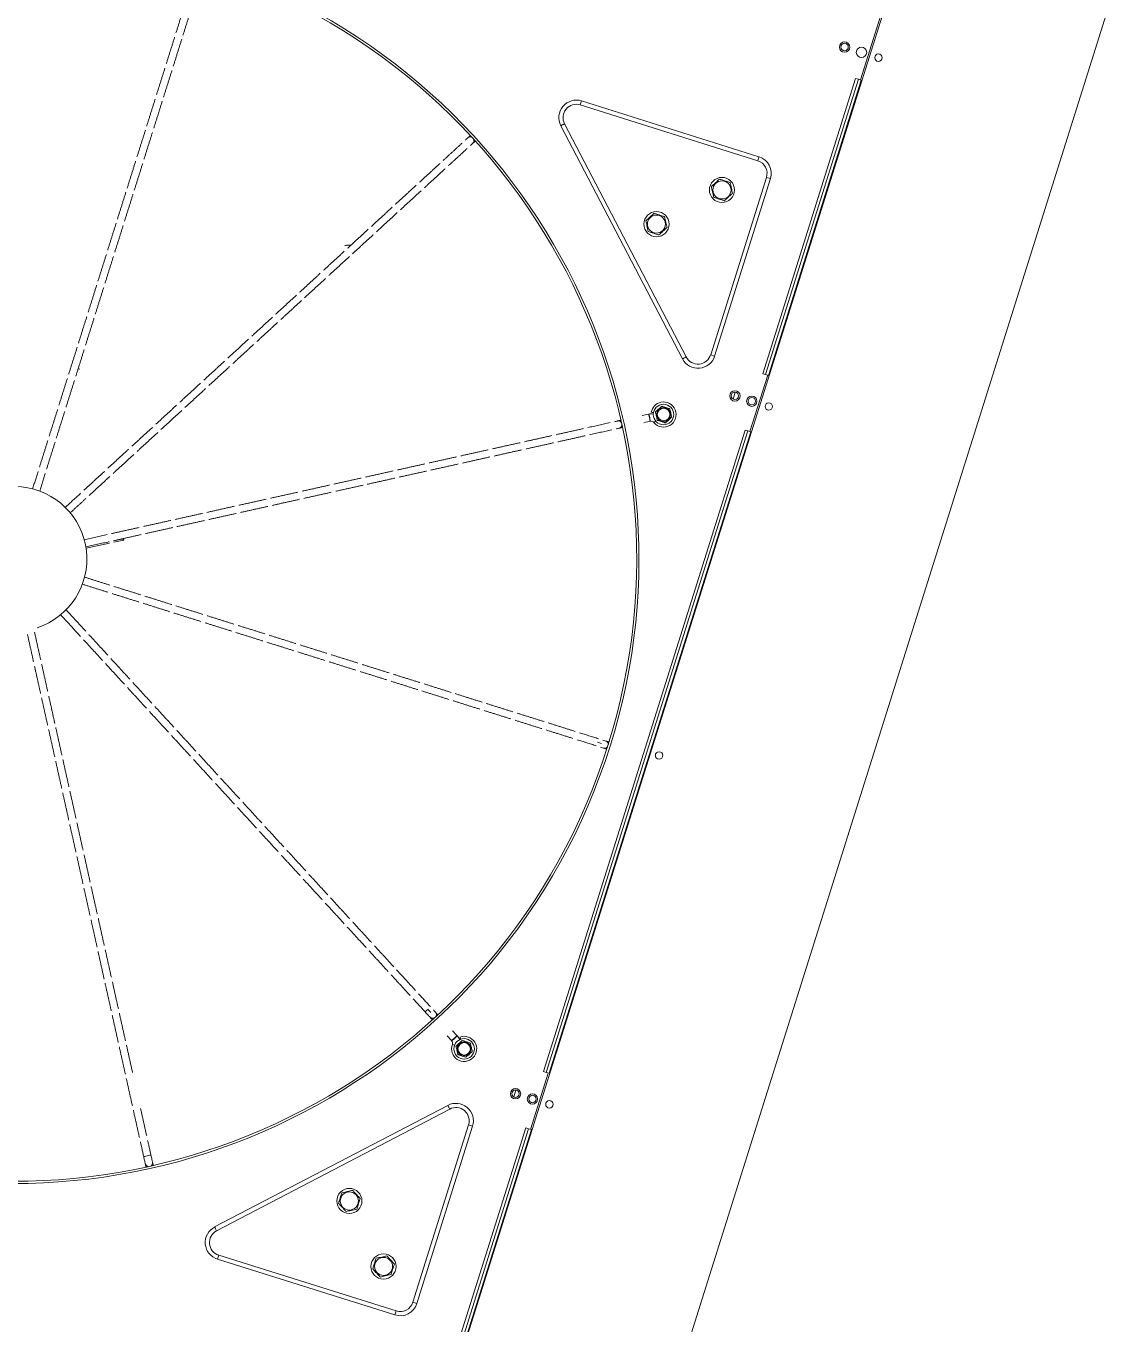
# Model space of a CAD drawing. Header units: metres. Extents: x -17822 to 152406, y -4219 to 19791.
# Drawn here: x 117176 to 117249.4, y 6264.5 to 6352.4 of the extents above; entities that cross this region are included whole.
import ezdxf

# ---------------------------------------------------------------- set-up
doc = ezdxf.new("R2010")
doc.units = ezdxf.units.M
doc.header["$LTSCALE"] = 100
doc.header["$MEASUREMENT"] = 0
doc.layers.get('0').update_dxf_attribs({"color": 9, "lineweight": 9})
doc.layers.add('Chiller', color=32, linetype='Continuous', lineweight=9)

# ---------------------------------------------------------------- blocks, each defined once
blk = doc.blocks.new('Chiller')
at = {"layer": 'Chiller', "linetype": 'Continuous'}
for p, q in [((587.356, -184.638), (622.277, -73.547)), ((622.032, -73.994), (619.153, -83.152)), ((636.037, -77.873), (601.116, -188.963)), ((618.823, -83.048), (612.54, -103.034)), ((619.014, -83.108), (612.731, -103.094)), ((619.204, -83.168), (612.922, -103.154)), ((618.823, -83.048), (619.014, -83.108)), ((619.014, -83.108), (619.204, -83.168)), ((600.276, -84.574), (600.191, -84.844)), ((612.198, -88.618), (600.191, -84.844)), ((600.276, -84.574), (612.282, -88.348)), ((607.105, -102.03), (598.872, -86.249)), ((599.123, -86.119), (607.355, -101.899)), ((612.282, -88.348), (612.198, -88.618)), ((609.012, -101.753), (612.786, -89.746)), ((613.056, -89.831), (609.282, -101.838)), ((612.786, -89.746), (613.056, -89.831)), ((609.012, -101.753), (609.282, -101.838)), ((611.671, -106.954), (612.871, -103.138)), ((612.54, -103.034), (612.731, -103.094)), ((612.731, -103.094), (612.922, -103.154)), ((610.531, -104.756), (610.678, -104.289)), ((610.531, -104.756), (610.678, -104.289)), ((605.169, -106.339), (605.289, -106.239)), ((611.341, -106.85), (597.696, -150.256)), ((611.531, -106.91), (597.887, -150.316)), ((611.722, -106.97), (598.077, -150.376)), ((611.531, -106.91), (611.341, -106.85)), ((611.531, -106.91), (611.722, -106.97)), ((569.271, -114.19), (569.294, -114.304)), ((566.742, -114.831), (568.336, -114.502)), ((568.315, -114.404), (568.235, -114.42)), ((569.176, -114.226), (568.613, -114.343)), ((568.633, -114.44), (569.294, -114.304)), ((601.489, -128.02), (601.346, -127.975)), ((601.489, -128.02), (601.632, -128.065)), ((601.706, -127.826), (601.919, -127.893)), ((601.769, -128.37), (601.556, -128.303)), ((596.827, -154.176), (598.026, -150.36)), ((597.696, -150.256), (597.887, -150.316)), ((597.887, -150.316), (598.077, -150.376)), ((595.687, -151.978), (595.834, -151.51)), ((595.687, -151.978), (595.834, -151.51)), ((575.443, -160.781), (591.224, -152.549)), ((575.574, -161.032), (591.355, -152.799)), ((592.63, -153.867), (588.855, -165.874)), ((592.899, -153.952), (589.125, -165.959)), ((596.496, -154.072), (590.274, -173.867)), ((596.687, -154.132), (590.464, -173.927)), ((596.878, -154.192), (590.655, -173.987)), ((592.63, -153.867), (592.899, -153.952)), ((596.687, -154.132), (596.496, -154.072)), ((596.687, -154.132), (596.878, -154.192)), ((575.636, -162.958), (575.72, -162.688)), ((587.642, -166.732), (575.636, -162.958)), ((587.727, -166.462), (575.72, -162.688)), ((588.855, -165.874), (589.125, -165.959)), ((587.642, -166.732), (587.727, -166.462))]:
    blk.add_line(p, q, dxfattribs=at)
at = {"layer": 'Chiller', "linetype": 'Continuous', "flags": 128}
for points in [[(598.872, -86.249), (598.889, -86.241), (598.911, -86.229), (598.938, -86.215), (598.97, -86.199), (599.005, -86.18), (599.043, -86.161), (599.082, -86.14), (599.123, -86.119)], [(592.412, -87.226), (592.451, -87.191), (592.497, -87.149), (592.533, -87.115), (592.561, -87.09), (592.577, -87.075)], [(592.915, -87.444), (592.899, -87.459), (592.872, -87.484), (592.835, -87.517), (592.789, -87.559), (592.751, -87.595)], [(607.355, -101.899), (607.315, -101.921), (607.275, -101.941), (607.237, -101.961), (607.202, -101.979), (607.17, -101.996), (607.143, -102.01), (607.121, -102.022), (607.105, -102.03)], [(602.499, -106.281), (602.54, -106.272), (602.6, -106.259), (602.648, -106.248), (602.684, -106.24), (602.706, -106.235)], [(604.38, -105.862), (604.497, -105.836), (604.662, -105.8), (604.831, -105.762)], [(604.94, -106.25), (604.77, -106.288), (604.606, -106.324), (604.489, -106.35)], [(604.921, -106.254), (604.917, -106.236), (604.906, -106.183), (604.888, -106.103), (604.867, -106.01), (604.846, -105.917), (604.829, -105.838), (604.817, -105.785), (604.813, -105.766)], [(604.94, -106.25), (604.936, -106.231), (604.924, -106.179), (604.906, -106.099), (604.886, -106.006), (604.865, -105.913), (604.847, -105.833), (604.835, -105.781), (604.831, -105.762), (604.831, -105.762)], [(604.988, -105.644), (605.006, -105.647), (605.06, -105.657), (605.139, -105.671), (605.142, -105.672)], [(602.815, -106.723), (602.793, -106.728), (602.757, -106.736), (602.708, -106.747), (602.648, -106.76), (602.607, -106.769)], [(589.69, -146.221), (589.704, -146.208), (589.744, -146.171), (589.803, -146.116), (589.874, -146.052)], [(590.023, -146.584), (590.007, -146.567), (589.983, -146.54), (589.949, -146.503), (589.907, -146.458), (589.859, -146.405), (589.805, -146.347), (589.748, -146.285), (589.69, -146.221)], [(589.962, -146.148), (589.923, -146.105), (589.89, -146.07), (589.868, -146.046), (589.861, -146.037)], [(590.063, -146.258), (590.056, -146.25), (590.034, -146.226), (590.001, -146.19), (589.962, -146.148)], [(590.247, -146.089), (590.275, -146.119), (590.317, -146.165), (590.351, -146.202), (590.376, -146.229), (590.391, -146.245)], [(591.551, -147.509), (591.632, -147.597), (591.746, -147.721), (591.863, -147.849)], [(591.495, -148.187), (591.377, -148.059), (591.263, -147.935), (591.182, -147.847)], [(591.482, -148.173), (591.496, -148.16), (591.536, -148.124), (591.596, -148.069), (591.666, -148.004), (591.737, -147.94), (591.796, -147.885), (591.836, -147.848), (591.85, -147.835)], [(591.495, -148.187), (591.509, -148.174), (591.549, -148.138), (591.608, -148.083), (591.679, -148.018), (591.749, -147.953), (591.809, -147.899), (591.849, -147.862), (591.863, -147.849), (591.863, -147.849)], [(591.532, -148.43), (591.55, -148.436), (591.601, -148.455), (591.677, -148.483), (591.679, -148.484)], [(592.044, -147.925), (592.05, -147.943), (592.068, -147.994), (592.096, -148.071), (592.096, -148.073)], [(591.355, -152.799), (591.334, -152.759), (591.313, -152.719), (591.293, -152.681), (591.275, -152.646), (591.258, -152.614), (591.244, -152.587), (591.233, -152.565), (591.224, -152.549)], [(571.134, -155.912), (571.115, -155.916), (571.062, -155.928), (570.983, -155.946), (570.89, -155.967), (570.796, -155.987), (570.717, -156.005), (570.664, -156.017), (570.646, -156.021), (570.646, -156.021)], [(570.753, -156.502), (570.748, -156.48), (570.74, -156.444), (570.729, -156.395), (570.716, -156.335), (570.7, -156.265), (570.683, -156.188), (570.665, -156.106), (570.646, -156.021)], [(571.134, -155.912), (571.153, -155.997), (571.171, -156.079), (571.188, -156.156), (571.204, -156.226), (571.217, -156.286), (571.228, -156.335), (571.236, -156.371), (571.241, -156.393)], [(575.443, -160.781), (575.452, -160.797), (575.463, -160.819), (575.477, -160.847), (575.494, -160.878), (575.512, -160.913), (575.532, -160.951), (575.553, -160.991), (575.574, -161.032)]]:
    blk.add_lwpolyline(points, dxfattribs=at)
at = {"layer": 'Chiller', "linetype": 'Continuous'}
for centre, radius in [((618.075, -80.926), 0.35), ((618.075, -80.926), 0.25), ((619.219, -81.286), 0.35), ((620.364, -81.646), 0.25), ((609.776, -90.599), 0.85), ((609.776, -90.599), 0.612), ((605.343, -92.912), 0.85), ((605.343, -92.912), 0.612), ((610.653, -104.537), 0.35), ((610.653, -104.537), 0.25), ((605.824, -105.797), 0.693), ((605.824, -105.797), 0.477), ((605.824, -105.797), 0.425), ((611.797, -104.897), 0.35), ((611.797, -104.897), 0.25), ((612.942, -105.257), 0.25), ((605.52, -128.868), 0.25), ((592.329, -148.726), 0.693), ((592.329, -148.726), 0.477), ((592.329, -148.726), 0.425), ((595.808, -151.759), 0.35), ((595.808, -151.759), 0.25), ((596.953, -152.119), 0.35), ((596.953, -152.119), 0.25), ((598.098, -152.479), 0.25), ((584.562, -159.019), 0.85), ((584.562, -159.019), 0.612), ((586.874, -163.452), 0.85), ((586.874, -163.452), 0.612)]:
    blk.add_circle(centre, radius, dxfattribs=at)
for centre, radius, start, end in [((561.899, -115.575), 42.25, 72.54925, 252.54925), ((561.899, -115.575), 42.1, 72.54925, 252.54925), ((561.899, -115.575), 42.25, 252.54925, 72.54925), ((561.899, -115.575), 42.1, 252.54925, 72.54925), ((599.921, -85.702), 1.183, 72.54925, 207.54925), ((599.921, -85.702), 0.9, 72.54925, 207.54925), ((592.743, -87.257), 0.246, 64.72126, 132.32098), ((592.748, -87.263), 0.246, 312.77653, 20.36709), ((611.928, -89.477), 0.9, 342.54925, 72.54925), ((611.928, -89.477), 1.183, 342.54925, 72.54925), ((608.153, -101.483), 1.183, 207.54925, 342.54925), ((608.153, -101.483), 0.9, 207.54925, 342.54925), ((605.824, -105.797), 0.85, 102.54925, 169.58495), ((605.824, -105.797), 0.85, 219.58495, 102.54925), ((602.759, -106.477), 0.247, 27.15219, 102.18729), ((604.976, -106.498), 0.75, 78.02853, 102.54925), ((604.976, -106.498), 0.25, 39.58495, 102.54925), ((602.76, -106.482), 0.247, 282.90186, 357.95999), ((561.899, -115.575), 4.9, 288.38847, 162.54925), ((569.196, -114.324), 0.1, 11.65925, 101.65925), ((601.845, -128.128), 0.246, 4.71365, 72.32838), ((601.842, -128.135), 0.246, 252.77012, 320.38486), ((590.204, -146.415), 0.247, 222.9096, 297.94683), ((590.208, -146.411), 0.247, 327.13812, 42.19748), ((592.329, -148.726), 0.85, 159.58495, 109.58495), ((591.298, -148.342), 0.25, 339.58495, 42.54925), ((591.298, -148.342), 0.75, 18.0321, 42.54925), ((591.771, -153.597), 1.183, 342.54925, 117.54925), ((591.771, -153.597), 0.9, 342.54925, 117.54925), ((570.993, -156.447), 0.246, 192.77565, 260.37913), ((571, -156.445), 0.246, 304.7315, 12.3219), ((575.99, -161.83), 1.183, 117.54925, 252.54925), ((575.99, -161.83), 0.9, 117.54925, 252.54925), ((587.997, -165.604), 1.183, 252.54925, 342.54925), ((587.997, -165.604), 0.9, 252.54925, 342.54925)]:
    blk.add_arc(centre, radius, start, end, dxfattribs=at)
for points in [[(572.83, -79.968), (573.398, -78.159)], [(573.875, -78.309), (573.306, -80.12)], [(572.169, -82.071), (572.738, -80.261)], [(573.218, -80.4), (572.648, -82.215)], [(571.508, -84.171), (572.078, -82.36)], [(572.557, -82.504), (571.987, -84.315)], [(570.848, -86.272), (571.418, -84.459)], [(571.899, -84.598), (571.327, -86.416)], [(570.19, -88.365), (570.759, -86.555)], [(571.237, -86.704), (570.667, -88.515)], [(592.577, -87.075), (592.744, -86.922)], [(590.917, -88.599), (592.191, -87.429)], [(592.53, -87.798), (591.262, -88.961)], [(593.082, -87.29), (592.915, -87.444)], [(569.529, -90.468), (570.1, -88.653)], [(570.578, -88.799), (570.009, -90.609)], [(589.303, -90.081), (590.699, -88.799)], [(591.044, -89.161), (589.641, -90.449)], [(587.673, -91.576), (589.08, -90.286)], [(568.87, -92.565), (569.438, -90.757)], [(569.92, -90.893), (569.348, -92.711)], [(589.418, -90.654), (588.019, -91.938)], [(586.054, -93.063), (587.457, -91.775)], [(587.803, -92.136), (586.398, -93.425)], [(568.21, -94.663), (568.781, -92.848)], [(569.258, -92.997), (568.689, -94.809)], [(584.438, -94.546), (585.836, -93.263)], [(586.183, -93.623), (584.778, -94.913)], [(582.812, -96.038), (584.214, -94.752)], [(584.677, -94.327), (584.247, -94.355)], [(567.55, -96.764), (568.118, -94.957)], [(568.598, -95.096), (568.028, -96.909)], [(584.562, -95.111), (583.163, -96.395)], [(581.191, -97.527), (582.593, -96.24)], [(582.937, -96.602), (581.535, -97.889)], [(566.889, -98.866), (567.459, -97.052)], [(567.938, -97.196), (567.37, -99.002)], [(579.572, -99.013), (580.977, -97.723)], [(581.316, -98.091), (579.92, -99.372)], [(566.23, -100.962), (566.799, -99.153)], [(577.954, -100.498), (579.352, -99.215)], [(567.281, -99.287), (566.71, -101.103)], [(579.698, -99.575), (578.295, -100.863)], [(576.327, -101.991), (577.734, -100.7)], [(565.569, -103.066), (566.14, -101.249)], [(566.62, -101.39), (566.052, -103.197)], [(578.076, -101.065), (576.674, -102.352)], [(566.295, -102.721), (566.247, -102.684)], [(574.707, -103.478), (576.109, -102.191)], [(576.46, -102.548), (575.06, -103.834)], [(564.909, -105.166), (565.478, -103.354)], [(565.96, -103.488), (565.391, -105.3)], [(573.083, -104.969), (574.492, -103.676)], [(574.834, -104.041), (573.436, -105.324)], [(571.465, -106.454), (572.868, -105.167)], [(564.25, -107.261), (564.819, -105.451)], [(565.3, -105.587), (564.732, -107.395)], [(573.216, -105.525), (571.812, -106.814)], [(602.706, -106.235), (602.938, -106.183)], [(569.843, -107.943), (571.251, -106.651)], [(571.592, -107.016), (570.197, -108.297)], [(598.546, -107.161), (600.4, -106.748)], [(600.698, -106.682), (602.206, -106.346)], [(602.314, -106.834), (600.81, -107.169)], [(603.046, -106.671), (602.815, -106.723)], [(563.587, -109.37), (564.158, -107.553)], [(564.643, -107.678), (564.072, -109.496)], [(594.259, -108.115), (596.111, -107.703)], [(596.406, -107.637), (598.259, -107.225)], [(598.375, -107.711), (596.519, -108.125)], [(600.518, -107.234), (598.663, -107.647)], [(568.225, -109.428), (569.626, -108.142)], [(569.974, -108.501), (568.571, -109.79)], [(589.96, -109.072), (591.817, -108.659)], [(592.105, -108.595), (593.959, -108.182)], [(594.075, -108.668), (592.224, -109.081)], [(596.219, -108.191), (594.366, -108.604)], [(563.128, -110.831), (563.498, -109.655)], [(563.983, -109.778), (563.605, -110.981)], [(566.602, -110.918), (568.002, -109.633)], [(585.662, -110.029), (587.52, -109.615)], [(587.82, -109.549), (589.666, -109.138)], [(589.788, -109.623), (587.927, -110.037)], [(591.933, -109.145), (590.073, -109.559)], [(568.355, -109.987), (566.956, -111.272)], [(581.371, -110.984), (583.228, -110.571)], [(583.513, -110.507), (585.372, -110.094)], [(585.495, -110.578), (583.64, -110.991)], [(587.634, -110.102), (585.775, -110.516)], [(565.335, -112.081), (566.377, -111.125)], [(566.737, -111.473), (565.673, -112.45)], [(577.077, -111.94), (578.931, -111.527)], [(579.224, -111.462), (581.072, -111.051)], [(581.198, -111.535), (579.337, -111.949)], [(583.342, -111.058), (581.487, -111.471)], [(574.921, -112.42), (576.779, -112.006)], [(579.045, -112.014), (577.192, -112.427)], [(570.627, -113.376), (572.483, -112.963)], [(572.776, -112.897), (574.631, -112.484)], [(574.757, -112.969), (572.897, -113.383)], [(576.904, -112.491), (575.047, -112.904)], [(566.621, -114.267), (568.179, -113.921)], [(568.467, -113.857), (570.328, -113.442)], [(570.467, -113.924), (568.611, -114.337)], [(572.611, -113.446), (570.756, -113.859)], [(568.315, -114.403), (566.73, -114.756)], [(566.642, -116.804), (568.343, -117.338)], [(568.211, -117.821), (566.492, -117.281)], [(568.632, -117.429), (570.443, -117.999)], [(570.317, -118.483), (568.501, -117.912)], [(572.407, -119.14), (570.598, -118.571)], [(570.728, -118.088), (572.549, -118.661)], [(566.372, -120.817), (565.024, -119.349)], [(565.392, -119.011), (566.72, -120.458)], [(574.503, -119.799), (572.69, -119.229)], [(572.828, -118.748), (574.652, -119.322)], [(574.935, -119.411), (576.742, -119.979)], [(576.6, -120.458), (574.793, -119.89)], [(577.033, -120.07), (578.846, -120.64)], [(563.189, -122.523), (562.778, -120.677)], [(563.258, -120.53), (563.673, -122.397)], [(567.856, -122.435), (566.574, -121.037)], [(566.921, -120.676), (568.21, -122.08)], [(578.703, -121.119), (576.888, -120.549)], [(580.803, -121.779), (578.986, -121.208)], [(579.128, -120.729), (580.947, -121.3)], [(582.9, -122.439), (581.083, -121.867)], [(581.236, -121.392), (583.04, -121.958)], [(583.328, -122.049), (585.14, -122.619)], [(563.668, -124.674), (563.256, -122.823)], [(563.737, -122.684), (564.152, -124.547)], [(569.34, -124.051), (568.058, -122.654)], [(568.415, -122.304), (569.703, -123.707)], [(584.995, -123.097), (583.186, -122.528)], [(585.428, -122.709), (587.249, -123.282)], [(587.095, -123.757), (585.282, -123.187)], [(589.189, -124.416), (587.383, -123.848)], [(587.533, -123.371), (589.336, -123.938)], [(570.83, -125.675), (569.545, -124.275)], [(569.907, -123.93), (571.19, -125.328)], [(591.293, -125.077), (589.477, -124.506)], [(589.625, -124.028), (591.44, -124.599)], [(591.72, -124.687), (593.542, -125.26)], [(564.146, -126.819), (563.733, -124.966)], [(564.218, -124.846), (564.631, -126.701)], [(571.395, -125.55), (572.681, -126.951)], [(593.395, -125.738), (591.576, -125.166)], [(593.828, -125.35), (595.635, -125.918)], [(572.316, -127.293), (571.031, -125.894)], [(595.488, -126.396), (593.682, -125.828)], [(597.586, -127.055), (595.775, -126.486)], [(595.921, -126.008), (597.735, -126.578)], [(564.623, -128.964), (564.211, -127.114)], [(564.695, -126.988), (565.109, -128.847)], [(572.878, -127.167), (574.167, -128.57)], [(599.687, -127.716), (597.873, -127.145)], [(598.022, -126.668), (599.842, -127.24)], [(600.129, -127.331), (601.42, -127.736)], [(573.805, -128.915), (572.521, -127.517)], [(601.27, -128.213), (599.974, -127.806)], [(601.919, -127.893), (602.135, -127.961)], [(575.289, -130.532), (574.004, -129.132)], [(574.37, -128.792), (575.657, -130.194)], [(601.985, -128.438), (601.769, -128.37)], [(565.102, -131.115), (564.689, -129.26)], [(565.174, -129.139), (565.586, -130.989)], [(576.781, -132.157), (575.493, -130.754)], [(575.853, -130.408), (577.142, -131.811)], [(565.578, -133.256), (565.166, -131.405)], [(565.653, -131.291), (566.064, -133.138)], [(578.27, -133.78), (576.982, -132.376)], [(577.347, -132.035), (578.63, -133.433)], [(566.131, -133.438), (566.543, -135.29)], [(566.058, -135.411), (565.644, -133.552)], [(579.754, -135.397), (578.47, -133.998)], [(578.832, -133.653), (580.121, -135.058)], [(580.32, -135.273), (581.606, -136.674)], [(566.535, -137.553), (566.122, -135.698)], [(566.609, -135.584), (567.023, -137.443)], [(581.24, -137.015), (579.961, -135.622)], [(581.813, -136.901), (583.096, -138.298)], [(567.013, -139.7), (566.6, -137.847)], [(567.087, -137.732), (567.499, -139.585)], [(582.731, -138.639), (581.444, -137.238)], [(583.294, -138.514), (584.582, -139.917)], [(584.214, -140.255), (582.933, -138.86)], [(567.491, -141.847), (567.079, -139.998)], [(567.565, -139.878), (567.977, -141.731)], [(585.71, -141.885), (584.421, -140.481)], [(584.786, -140.139), (586.068, -141.536)], [(567.971, -144.003), (567.557, -142.146)], [(568.042, -142.024), (568.455, -143.879)], [(587.19, -143.498), (585.905, -142.097)], [(586.269, -141.755), (587.562, -143.164)], [(588.682, -145.123), (587.398, -143.724)], [(587.757, -143.376), (589.044, -144.778)], [(568.447, -146.142), (568.034, -144.289)], [(568.522, -144.179), (568.933, -146.025)], [(589.69, -146.221), (588.886, -145.345)], [(589.247, -144.999), (590.044, -145.868)], [(568.927, -148.297), (568.514, -146.442)], [(568.998, -146.32), (569.411, -148.174)], [(590.183, -146.758), (590.023, -146.584)], [(590.391, -146.245), (590.551, -146.42)], [(569.403, -150.437), (568.991, -148.586)], [(569.477, -148.469), (569.891, -150.328)], [(569.881, -152.587), (569.468, -150.732)], [(570.433, -152.765), (570.846, -154.621)], [(570.358, -154.73), (569.946, -152.877)], [(570.646, -156.021), (570.424, -155.025)], [(570.913, -154.919), (571.134, -155.912)], [(570.802, -156.723), (570.753, -156.502)], [(571.241, -156.393), (571.29, -156.614)]]:
    blk.add_open_spline(points, degree=1, dxfattribs=at)
for points, knots in [([(609.06, -90.374), (609.108, -90.33), (609.205, -90.241), (609.393, -90.068), (609.528, -89.945), (609.613, -89.867)], [0, 0, 0, 0, 0.2648574, 0.5354749, 1, 1, 1, 1]), ([(609.223, -91.107), (609.209, -91.043), (609.18, -90.915), (609.125, -90.665), (609.085, -90.487), (609.06, -90.374)], [0, 0, 0, 0, 0.264857, 0.535476, 1, 1, 1, 1]), ([(609.613, -89.867), (609.643, -89.876), (609.792, -89.923), (610.039, -90), (610.243, -90.065), (610.329, -90.092)], [0, 0, 0, 0, 0.1321411, 0.6363088, 1, 1, 1, 1]), ([(610.329, -90.092), (610.343, -90.155), (610.371, -90.284), (610.427, -90.533), (610.467, -90.711), (610.492, -90.824)], [0, 0, 0, 0, 0.2648575, 0.5354438, 1, 1, 1, 1]), ([(609.939, -91.332), (609.853, -91.305), (609.649, -91.241), (609.402, -91.163), (609.254, -91.116), (609.223, -91.107)], [0, 0, 0, 0, 0.3636912, 0.8678589, 1, 1, 1, 1]), ([(610.492, -90.824), (610.444, -90.868), (610.347, -90.957), (610.159, -91.13), (610.024, -91.254), (609.939, -91.332)], [0, 0, 0, 0, 0.264857, 0.535476, 1, 1, 1, 1]), ([(604.627, -92.687), (604.675, -92.643), (604.772, -92.554), (604.96, -92.381), (605.095, -92.257), (605.18, -92.179)], [0, 0, 0, 0, 0.264857, 0.535445, 1, 1, 1, 1]), ([(605.18, -92.179), (605.265, -92.206), (605.47, -92.27), (605.717, -92.348), (605.865, -92.394), (605.896, -92.404)], [0, 0, 0, 0, 0.363652, 0.867851, 1, 1, 1, 1]), ([(604.79, -93.419), (604.776, -93.356), (604.747, -93.227), (604.692, -92.978), (604.652, -92.799), (604.627, -92.687)], [0, 0, 0, 0, 0.264857, 0.535476, 1, 1, 1, 1]), ([(605.896, -92.404), (605.91, -92.468), (605.938, -92.596), (605.994, -92.846), (606.034, -93.024), (606.059, -93.137)], [0, 0, 0, 0, 0.264857, 0.535476, 1, 1, 1, 1]), ([(605.506, -93.644), (605.475, -93.635), (605.327, -93.588), (605.08, -93.51), (604.875, -93.446), (604.79, -93.419)], [0, 0, 0, 0, 0.132149, 0.636348, 1, 1, 1, 1]), ([(606.059, -93.137), (606.011, -93.181), (605.914, -93.27), (605.726, -93.443), (605.591, -93.566), (605.506, -93.644)], [0, 0, 0, 0, 0.264857, 0.535476, 1, 1, 1, 1]), ([(605.698, -105.234), (605.684, -105.247), (605.641, -105.286), (605.561, -105.359), (605.459, -105.453), (605.359, -105.545), (605.297, -105.602), (605.273, -105.624)], [0, 0, 0, 0, 0.111314, 0.32527, 0.540883, 0.820939, 1, 1, 1, 1]), ([(606.249, -105.407), (606.239, -105.404), (606.198, -105.391), (606.104, -105.361), (605.953, -105.314), (605.812, -105.269), (605.722, -105.241), (605.701, -105.235), (605.698, -105.234)], [0, 0, 0, 0, 0.0615681, 0.2437281, 0.5002132, 0.8697422, 0.9815728, 1, 1, 1, 1]), ([(606.374, -105.97), (606.37, -105.951), (606.358, -105.894), (606.334, -105.789), (606.304, -105.653), (606.274, -105.521), (606.256, -105.439), (606.249, -105.407)], [0, 0, 0, 0, 0.111318, 0.325274, 0.540888, 0.820939, 1, 1, 1, 1]), ([(605.273, -105.624), (605.277, -105.643), (605.29, -105.7), (605.313, -105.806), (605.343, -105.941), (605.373, -106.073), (605.391, -106.156), (605.398, -106.188)], [0, 0, 0, 0, 0.111314, 0.32527, 0.540888, 0.820939, 1, 1, 1, 1]), ([(605.398, -106.188), (605.408, -106.191), (605.449, -106.203), (605.543, -106.233), (605.694, -106.281), (605.835, -106.325), (605.925, -106.353), (605.946, -106.36), (605.949, -106.361)], [0, 0, 0, 0, 0.0615681, 0.2437281, 0.5002132, 0.8697422, 0.9815728, 1, 1, 1, 1]), ([(605.949, -106.361), (605.964, -106.347), (606.006, -106.308), (606.086, -106.235), (606.188, -106.141), (606.288, -106.049), (606.35, -105.993), (606.374, -105.97)], [0, 0, 0, 0, 0.111318, 0.32527, 0.540888, 0.820939, 1, 1, 1, 1]), ([(592.203, -148.163), (592.189, -148.176), (592.146, -148.215), (592.066, -148.288), (591.964, -148.382), (591.864, -148.474), (591.802, -148.531), (591.778, -148.553)], [0, 0, 0, 0, 0.111318, 0.325274, 0.540888, 0.820939, 1, 1, 1, 1]), ([(592.754, -148.336), (592.735, -148.33), (592.68, -148.312), (592.577, -148.28), (592.444, -148.238), (592.315, -148.198), (592.235, -148.172), (592.203, -148.163)], [0, 0, 0, 0, 0.111362, 0.325227, 0.540913, 0.820897, 1, 1, 1, 1]), ([(592.88, -148.899), (592.877, -148.889), (592.868, -148.848), (592.846, -148.751), (592.812, -148.596), (592.78, -148.452), (592.759, -148.36), (592.755, -148.339), (592.754, -148.336)], [0, 0, 0, 0, 0.061533, 0.243712, 0.500216, 0.869735, 0.981557, 1, 1, 1, 1]), ([(591.778, -148.553), (591.78, -148.563), (591.789, -148.605), (591.811, -148.702), (591.845, -148.856), (591.877, -149), (591.898, -149.092), (591.903, -149.113), (591.903, -149.117)], [0, 0, 0, 0, 0.061533, 0.243712, 0.500216, 0.869734, 0.981565, 1, 1, 1, 1]), ([(591.903, -149.117), (591.922, -149.122), (591.978, -149.14), (592.081, -149.172), (592.213, -149.214), (592.343, -149.255), (592.423, -149.28), (592.454, -149.29)], [0, 0, 0, 0, 0.1112877, 0.3252305, 0.5408352, 0.8208977, 1, 1, 1, 1]), ([(592.454, -149.29), (592.469, -149.276), (592.511, -149.237), (592.591, -149.164), (592.693, -149.07), (592.793, -148.978), (592.855, -148.921), (592.88, -148.899)], [0, 0, 0, 0, 0.111318, 0.325265, 0.540888, 0.820939, 1, 1, 1, 1]), ([(583.829, -159.182), (583.839, -159.151), (583.885, -159.003), (583.963, -158.756), (584.027, -158.552), (584.054, -158.466)], [0, 0, 0, 0, 0.13214, 0.636315, 1, 1, 1, 1]), ([(584.054, -158.466), (584.118, -158.452), (584.246, -158.423), (584.496, -158.368), (584.674, -158.328), (584.787, -158.303)], [0, 0, 0, 0, 0.264901, 0.53549, 1, 1, 1, 1]), ([(584.787, -158.303), (584.831, -158.351), (584.92, -158.448), (585.093, -158.636), (585.216, -158.771), (585.294, -158.856)], [0, 0, 0, 0, 0.264862, 0.535466, 1, 1, 1, 1]), ([(585.294, -158.856), (585.267, -158.941), (585.203, -159.146), (585.126, -159.393), (585.079, -159.541), (585.069, -159.572)], [0, 0, 0, 0, 0.363685, 0.86786, 1, 1, 1, 1]), ([(584.337, -159.735), (584.293, -159.687), (584.204, -159.59), (584.031, -159.402), (583.907, -159.267), (583.829, -159.182)], [0, 0, 0, 0, 0.264847, 0.535435, 1, 1, 1, 1]), ([(585.069, -159.572), (585.006, -159.586), (584.877, -159.614), (584.628, -159.67), (584.449, -159.71), (584.337, -159.735)], [0, 0, 0, 0, 0.264861, 0.535463, 1, 1, 1, 1]), ([(586.142, -163.615), (586.169, -163.529), (586.233, -163.325), (586.31, -163.078), (586.357, -162.93), (586.367, -162.899)], [0, 0, 0, 0, 0.3636822, 0.8678538, 1, 1, 1, 1]), ([(586.367, -162.899), (586.43, -162.885), (586.559, -162.856), (586.808, -162.801), (586.987, -162.761), (587.099, -162.736)], [0, 0, 0, 0, 0.2648624, 0.5354617, 1, 1, 1, 1]), ([(587.099, -162.736), (587.143, -162.784), (587.232, -162.881), (587.405, -163.069), (587.529, -163.204), (587.607, -163.289)], [0, 0, 0, 0, 0.264901, 0.53549, 1, 1, 1, 1]), ([(587.607, -163.289), (587.597, -163.32), (587.551, -163.468), (587.473, -163.715), (587.409, -163.919), (587.382, -164.005)], [0, 0, 0, 0, 0.1321462, 0.6363178, 1, 1, 1, 1]), ([(586.649, -164.168), (586.605, -164.12), (586.516, -164.023), (586.343, -163.835), (586.22, -163.7), (586.142, -163.615)], [0, 0, 0, 0, 0.264862, 0.535466, 1, 1, 1, 1]), ([(587.382, -164.005), (587.318, -164.019), (587.19, -164.048), (586.94, -164.103), (586.762, -164.143), (586.649, -164.168)], [0, 0, 0, 0, 0.264844, 0.535433, 1, 1, 1, 1])]:
    blk.add_open_spline(points, degree=3, knots=knots, dxfattribs=at)

msp = doc.modelspace()

# ---------------------------------------------------------------- block references
at = {"color": 2}
msp.add_blockref('Chiller', (116613.334, 6431.896), dxfattribs=at)

doc.saveas('drawing.dxf')
